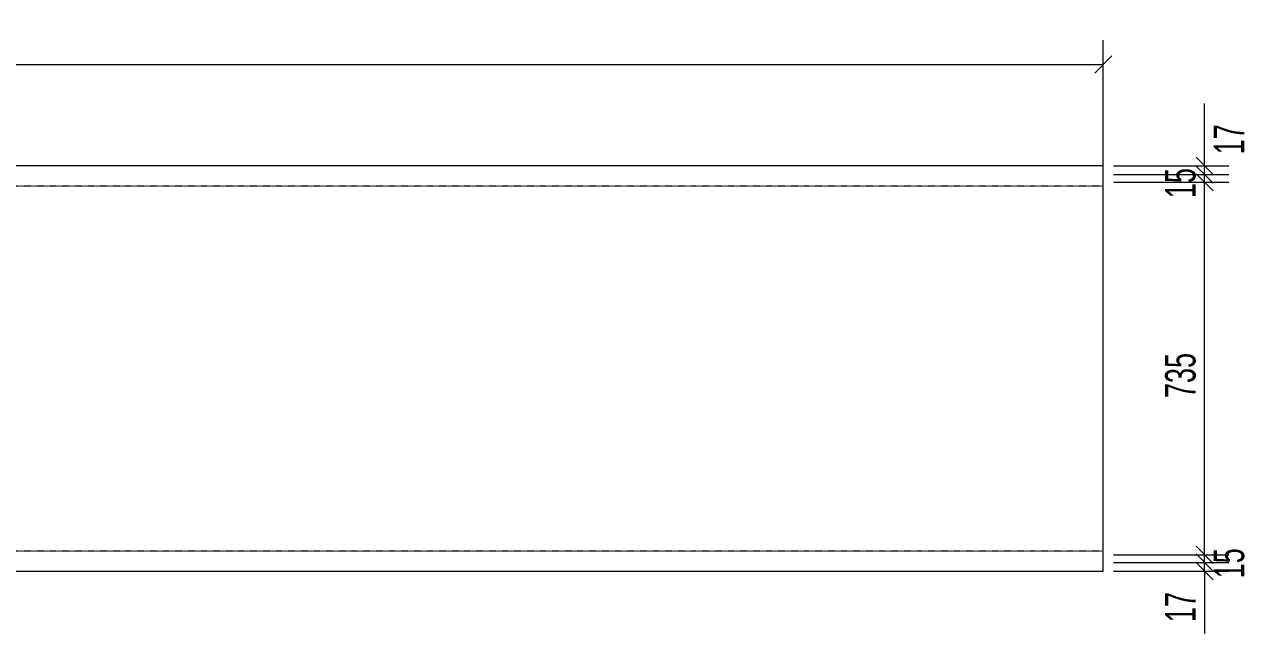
# Model space of a CAD drawing. Header units: millimetres. Extents: x 48 to 11980, y 100 to 8500.
# Drawn here: x 6390 to 8798, y 2059 to 3261 of the extents above; entities that cross this region are included whole.
import ezdxf

# ---------------------------------------------------------------- set-up
doc = ezdxf.new("R2010")
doc.units = ezdxf.units.MM
doc.linetypes.add('XKITLINE00', pattern=[0])
doc.linetypes.add('XKITLINE04', pattern=[3, 0.5, -0.5, 0.5, -0.5, 0.5, -0.5])
doc.layers.add('Part', color=2, linetype='Continuous', lineweight=0)
doc.layers.add('Z-DIMENSIONS', color=1, linetype='Continuous', lineweight=0)
doc.styles.add('romsim', font='ARIAL.TTF')

# ---------------------------------------------------------------- blocks, each defined once
blk = doc.blocks.new('*A2')
at = {"layer": 'Part', "color": 4, "linetype": 'XKITLINE00', "lineweight": 0}
for p, q in [((8519, 2982), (2644, 2982)), ((8519, 2182), (8519, 2982)), ((2644, 2182), (8519, 2182))]:
    blk.add_line(p, q, dxfattribs=at)
at = {"layer": 'Part', "color": 7, "linetype": 'XKITLINE04', "lineweight": 0}
for p, q in [((8519, 2942), (2644, 2942)), ((8519, 2222), (2644, 2222))]:
    blk.add_line(p, q, dxfattribs=at)
blk = doc.blocks.new('*A36')
at = {"layer": 'Z-DIMENSIONS', "color": 3, "linetype": 'XKITLINE00', "lineweight": 0}
for p, q in [((8519, 2242), (8519, 3230)), ((2644, 3182), (8519, 3182)), ((8535.9, 3199), (8502, 3165))]:
    blk.add_line(p, q, dxfattribs=at)
at = {"layer": 'Z-DIMENSIONS', "color": 7}
blk.add_point((8519, 3182), dxfattribs=at)
blk = doc.blocks.new('*A57')
at = {"layer": 'Z-DIMENSIONS', "color": 3, "linetype": 'XKITLINE00', "lineweight": 0}
for p, q in [((3129, 3002), (3129, 3230)), ((8519, 3002), (8519, 3230)), ((3145.9, 3199), (3112, 3165)), ((3129, 3182), (8519, 3182)), ((8535.9, 3199), (8502, 3165))]:
    blk.add_line(p, q, dxfattribs=at)
at = {"layer": 'Z-DIMENSIONS', "color": 7}
for p in [(3129, 3182), (8519, 3182)]:
    blk.add_point(p, dxfattribs=at)
at = {"layer": 'Z-DIMENSIONS', "color": 7, "style": 'romsim', "width": 0.6375}
blk.add_text('5390', height=60, dxfattribs=at).set_placement((5746, 3200))
blk = doc.blocks.new('*A63')
at = {"layer": 'Z-DIMENSIONS', "color": 3, "linetype": 'XKITLINE00', "lineweight": 0}
for p, q in [((8702, 2216.4), (8735.9, 2182.5)), ((8539, 2199.4), (8767, 2199.4)), ((8702, 2199), (8735.9, 2165)), ((8719, 2182), (8719, 2199.4)), ((8539, 2182), (8767, 2182)), ((8719, 2182), (8719, 2059.1)), ((8719, 2182), (8719, 2059.1))]:
    blk.add_line(p, q, dxfattribs=at)
at = {"layer": 'Z-DIMENSIONS', "color": 7}
for p in [(8719, 2199.4), (8719, 2182)]:
    blk.add_point(p, dxfattribs=at)
at = {"layer": 'Z-DIMENSIONS', "color": 7, "style": 'romsim', "width": 0.6375}
blk.add_text('17', height=60, rotation=90.0002, dxfattribs=at).set_placement((8701, 2081.6))
blk = doc.blocks.new('*A64')
at = {"layer": 'Z-DIMENSIONS', "color": 3, "linetype": 'XKITLINE00', "lineweight": 0}
for p, q in [((8702, 2231.5), (8735.9, 2197.6)), ((8702, 2216.4), (8735.9, 2182.5)), ((8539, 2214.5), (8767, 2214.5)), ((8539, 2199.4), (8767, 2199.4)), ((8719, 2199.4), (8719, 2214.5))]:
    blk.add_line(p, q, dxfattribs=at)
at = {"layer": 'Z-DIMENSIONS', "color": 7}
for p in [(8719, 2214.5), (8719, 2199.4)]:
    blk.add_point(p, dxfattribs=at)
at = {"layer": 'Z-DIMENSIONS', "color": 7, "style": 'romsim', "width": 0.6375}
blk.add_text('15', height=60, rotation=90.0002, dxfattribs=at).set_placement((8797, 2168))
blk = doc.blocks.new('*A65')
at = {"layer": 'Z-DIMENSIONS', "color": 3, "linetype": 'XKITLINE00', "lineweight": 0}
for p, q in [((8702, 2966.4), (8735.9, 2932.5)), ((8539, 2949.5), (8767, 2949.5)), ((8719, 2214.5), (8719, 2949.5)), ((8702, 2231.5), (8735.9, 2197.6)), ((8539, 2214.5), (8767, 2214.5))]:
    blk.add_line(p, q, dxfattribs=at)
at = {"layer": 'Z-DIMENSIONS', "color": 7}
for p in [(8719, 2949.5), (8719, 2214.5)]:
    blk.add_point(p, dxfattribs=at)
at = {"layer": 'Z-DIMENSIONS', "color": 7, "style": 'romsim', "width": 0.6375}
blk.add_text('735', height=60, rotation=90.0002, dxfattribs=at).set_placement((8701, 2523.6))
blk = doc.blocks.new('*A66')
at = {"layer": 'Z-DIMENSIONS', "color": 3, "linetype": 'XKITLINE00', "lineweight": 0}
for p, q in [((8539, 2964.6), (8767, 2964.6)), ((8702, 2981.5), (8735.9, 2947.6)), ((8702, 2966.4), (8735.9, 2932.5)), ((8719, 2949.5), (8719, 2964.6)), ((8539, 2949.5), (8767, 2949.5))]:
    blk.add_line(p, q, dxfattribs=at)
at = {"layer": 'Z-DIMENSIONS', "color": 7}
for p in [(8719, 2964.6), (8719, 2949.5)]:
    blk.add_point(p, dxfattribs=at)
at = {"layer": 'Z-DIMENSIONS', "color": 7, "style": 'romsim', "width": 0.6375}
blk.add_text('15', height=60, rotation=90.0002, dxfattribs=at).set_placement((8701, 2918.1))
blk = doc.blocks.new('*A67')
at = {"layer": 'Z-DIMENSIONS', "color": 3, "linetype": 'XKITLINE00', "lineweight": 0}
for p, q in [((8719, 2982), (8719, 3104.9)), ((8719, 2982), (8719, 3104.9)), ((8702, 2999), (8735.9, 2965)), ((8539, 2982), (8767, 2982)), ((8539, 2964.6), (8767, 2964.6)), ((8702, 2981.5), (8735.9, 2947.6)), ((8719, 2964.6), (8719, 2982))]:
    blk.add_line(p, q, dxfattribs=at)
at = {"layer": 'Z-DIMENSIONS', "color": 7}
for p in [(8719, 2982), (8719, 2964.6)]:
    blk.add_point(p, dxfattribs=at)
at = {"layer": 'Z-DIMENSIONS', "color": 7, "style": 'romsim', "width": 0.6375}
blk.add_text('17', height=60, rotation=90.0002, dxfattribs=at).set_placement((8797, 3004.5))

msp = doc.modelspace()

# ---------------------------------------------------------------- block references
at = {"lineweight": 0}
for name in ['*A36', '*A57', '*A67', '*A2', '*A66', '*A65', '*A64', '*A63']:
    msp.add_blockref(name, (0, 0), dxfattribs=at)

doc.saveas('drawing.dxf')
